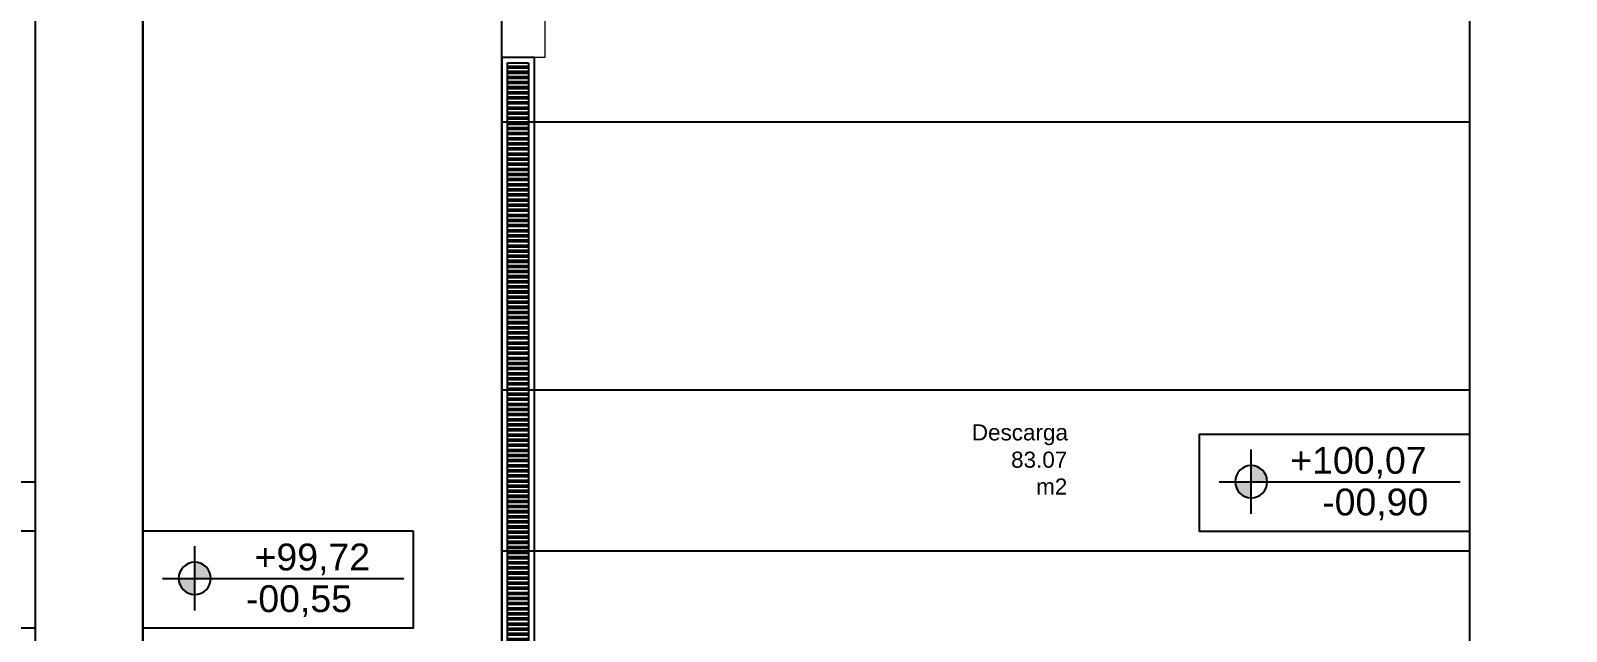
# Model space of a CAD drawing. Header units: millimetres. Extents: x 2698011 to 2856548, y 1019778 to 1210064.
# Drawn here: x 2737431 to 2751756, y 1162463 to 1168062 of the extents above; entities that cross this region are included whole.
import ezdxf

# ---------------------------------------------------------------- set-up
doc = ezdxf.new("R2010")
doc.units = ezdxf.units.MM
doc.linetypes.add('HIDDEN', pattern=[0.375, 0.25, -0.125])
for name, color, linetype in [('-pluvial', 9, 'Continuous'), ('.signos y marcas', 9, 'Continuous'), ('Arq. Niveles', 9, 'Continuous'), ('LOTES', 9, 'Continuous'), ('nombre de locales', 9, 'Continuous'), ('nombre de locales-m2', 9, 'Continuous'), ('piso', 9, 'Continuous')]:
    doc.layers.add(name, color=color, linetype=linetype)
doc.layers.add('PILAR_REF', color=9, linetype='Continuous', lineweight=0)
doc.styles.add('Estilo1', font='simplex.shx', dxfattribs={"height": 0.15})
doc.styles.get("Standard").update_dxf_attribs({"font": 'arial.ttf'})

# ---------------------------------------------------------------- blocks, each defined once
blk = doc.blocks.new('A$C1FB93DB3')
at = {"layer": 'LOTES', "ltscale": 3}
blk.add_line((62.542, -108.061), (-13.398, -100.667), dxfattribs=at)
at = {"layer": 'LOTES', "linetype": 'HIDDEN', "ltscale": 3}
blk.add_line((65.376, -112.707), (-18.15, -104.575), dxfattribs=at)
blk = doc.blocks.new('A$C2AEE2284')
at = {"layer": '-pluvial'}
h = blk.add_hatch(dxfattribs=at)
h.set_pattern_fill('ANSI32', color=256, scale=0.005, angle=45, style=0)
h.set_pattern_definition([(360, (0.05, -2.74866), (4e-11, 0.047625), []), (360, (0.065875, -2.764534), (4e-11, 0.047625), [])])
h.paths.add_polyline_path([(0.25, -0.95), (0.25, 5.284), (0.05, 5.284), (0.05, -0.709)])
h.paths.add_polyline_path([(0.05, -2.844), (0.25, -2.844), (0.25, -0.95), (0.05, -0.709)])
for p, q in [((0, 5.334), (0, -2.894)), ((0.3, 5.334), (0, 5.334)), ((0.3, 5.334), (0.3, -2.894)), ((0.05, 5.284), (0.05, -2.844)), ((0.25, 5.284), (0.05, 5.284)), ((0.25, 5.284), (0.25, -2.844)), ((0.25, -2.844), (0.05, -2.844)), ((0, -2.894), (0.3, -2.894))]:
    blk.add_line(p, q, dxfattribs=at)
blk = doc.blocks.new('NIVELLL')
at = {"layer": 'Arq. Niveles', "ltscale": 0.3}
h = blk.add_hatch(color=256, dxfattribs=at)
h.paths.add_polyline_path([(-1112.3983, -99.2756), (-1112.2983, -99.2756), (-1112.2983, -99.1756, 0.414214)])
h.paths.add_polyline_path([(-1112.1983, -99.2756), (-1112.2983, -99.2756), (-1112.2983, -99.3756, 0.414214)])
for p, q in [((-1112.2983, -99.0756), (-1112.2983, -99.4756)), ((-1112.4983, -99.2756), (-1110.9983, -99.2756))]:
    blk.add_line(p, q, dxfattribs=at)
blk.add_circle((-1112.2983, -99.2756), 0.1, dxfattribs=at)

msp = doc.modelspace()

# ---------------------------------------------------------------- linework, layer by layer
at = {"layer": '.signos y marcas'}
msp.add_lwpolyline([(2735992.514, 1163857.655), (2737475.849, 1163857.655), (2737475.849, 1163857.655)], dxfattribs=at)
at = {"layer": 'Arq. Niveles', "ltscale": 0.3}
for points in [[(2750857.584, 1164298.414), (2748332.039, 1164298.414), (2748332.039, 1163397.226), (2750857.584, 1163397.226)], [(2737475.849, 1163397.233), (2734950.304, 1163397.233), (2734950.304, 1162496.045), (2737475.849, 1162496.045)], [(2741001.394, 1163397.232), (2738475.849, 1163397.232), (2738475.849, 1162496.044), (2741001.394, 1162496.044)]]:
    msp.add_lwpolyline(points, close=True, dxfattribs=at)
at = {"layer": 'PILAR_REF'}
msp.add_lwpolyline([(2741825.849, 1168210.659), (2742225.85, 1168210.659), (2742225.85, 1167810.659), (2741825.849, 1167810.659)], close=True, dxfattribs=at)
at = {"layer": 'piso'}
for p, q in [((2750857.584, 1159585.764), (2750857.584, 1168210.659)), ((2750857.584, 1167210.7), (2741825.849, 1167210.7)), ((2750857.588, 1164710.561), (2741825.849, 1164710.731)), ((2750857.584, 1163210.699), (2741825.849, 1163210.7))]:
    msp.add_line(p, q, dxfattribs=at)
for points in [[(2741825.849, 1173010.659), (2827310.525, 1173010.659), (2827513.494, 1071926.241), (2741825.849, 1096710.659), (2741825.849, 1173010.659)], [(2737475.849, 1169210.659), (2738475.849, 1168210.659), (2738475.85, 1100243.767), (2737475.849, 1099243.767), (2737475.849, 1169210.659)]]:
    msp.add_lwpolyline(points, dxfattribs=at)
at = {"layer": 'piso', "elevation": 37341.518}
msp.add_lwpolyline([(2737475.849, 1099243.767), (2738475.85, 1100243.767), (2738475.849, 1168210.659), (2737475.849, 1169210.659), (2737475.849, 1169210.659), (2737475.849, 1169210.659)], dxfattribs=at)

# ---------------------------------------------------------------- block references
at = {"xscale": 1000, "yscale": 1000, "zscale": 1000, "rotation": 275.5607761118083}
msp.add_blockref('A$C1FB93DB3', (2843317.747, 1169430.057), dxfattribs=at)
at = {"xscale": 1000, "yscale": 1000, "zscale": 1000}
msp.add_blockref('A$C2AEE2284', (2741825.849, 1162476.735), dxfattribs=at)
at = {"layer": 'Arq. Niveles', "xscale": -1499.999999999998, "yscale": 1499.999999999998, "zscale": 1499.999999999998, "rotation": 179.9999910984708}
for p in [(4417264.479, 1014944.05), (4407408.288, 1014042.868)]:
    msp.add_blockref('NIVELLL', p, dxfattribs=at)

# ---------------------------------------------------------------- texts
at = {"layer": 'Arq. Niveles', "char_height": 250, "width": 1800, "attachment_point": 3, "rotation": 0.0000089, "style": 'Estilo1'}
for s, insert in [('{\\fArial|b0|i0|c0|p34;+100,07}', (2750452.91, 1164181.819, -6651.597)), ('{\\fArial|b0|i0|c0|p34;-00,90}', (2750469.056, 1163793.387, -6651.597)), ('{\\fArial|b0|i0|c0|p34;+99,72}', (2740596.72, 1163280.637, -6651.597)), ('{\\fArial|b0|i0|c0|p34;-00,55}', (2740427.875, 1162892.206, -6651.597))]:
    msp.add_mtext(s, dxfattribs=dict(at, insert=insert))
at = {"layer": 'nombre de locales'}
msp.add_text('Descarga', height=150, dxfattribs=at).set_placement((2746210.468, 1164242.34))
at = {"layer": 'nombre de locales-m2', "insert": (2747101.012, 1164137.832), "char_height": 150, "attachment_point": 3}
msp.add_mtext_dynamic_manual_height_columns('83.07 m2', width=3.02025, gutter_width=12.5, heights=[0], dxfattribs=at)

doc.saveas('drawing.dxf')
